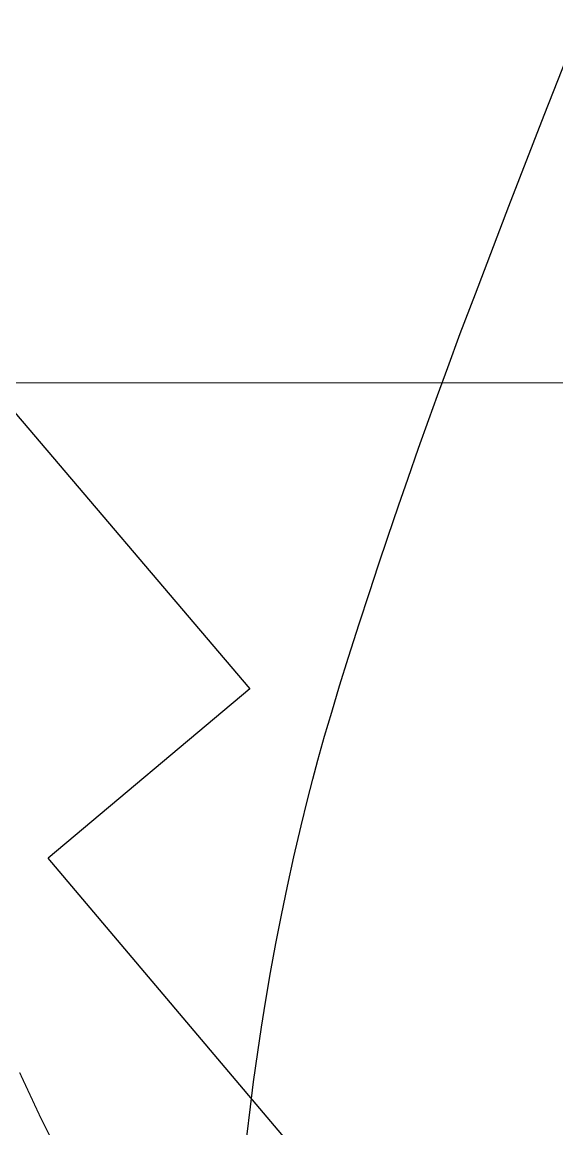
# Model space of a CAD drawing. Header units: millimetres. Extents: x 37412591 to 74834139, y 4258245 to 8527567.
# Drawn here: x 37414650 to 37414832.5, y 4261245.5 to 4261623.1 of the extents above; entities that cross this region are included whole.
import ezdxf

# ---------------------------------------------------------------- set-up
doc = ezdxf.new("R2010")
doc.units = ezdxf.units.MM
doc.layers.add('6号煤底板等高线', color=7, linetype='Continuous')
doc.layers.add('DLSS', color=4, linetype='Continuous')
doc.layers.add('保安煤柱线', color=1, linetype='线圈线（保安煤柱线） ----0-----0----0-----0----0-----0--', lineweight=30)
doc.linetypes.add('FENCELINE1', pattern='A,6.35,-2.54,[133,ltypeshp.shx,S=2.54,R=0,X=-2.54,Y=0],-2.54,25.4', length=36.83)
doc.linetypes.add('线圈线（保安煤柱线） ----0-----0----0-----0----0-----0--', pattern='A,14.5,-2,[133,ltypeshp.shx,S=0.5,R=0,X=0,Y=0],-3,25.4', length=44.9)

msp = doc.modelspace()

# ---------------------------------------------------------------- linework, layer by layer
at = {"linetype": 'ByBlock', "lineweight": 20}
msp.add_line((37416981.26, 4261500, 4910.12), (37412646.51, 4261500, 4910.12), dxfattribs=at)
at = {"layer": '6号煤底板等高线', "elevation": 3681.95}
msp.add_lwpolyline([(37414726.69, 4261242.73), (37414727.91, 4261252.97), (37414729.01, 4261261.49), (37414730.43, 4261271.69), (37414731.71, 4261280.18), (37414733.08, 4261288.67), (37414734.82, 4261298.77), (37414736.65, 4261308.69), (37414738.54, 4261318.37), (37414740.61, 4261328.32), (37414742.78, 4261338.24), (37414745.24, 4261348.86), (37414747.4, 4261357.76), (37414749.18, 4261364.75), (37414750.92, 4261371.25), (37414753.25, 4261379.47), (37414755.66, 4261387.67), (37414758.36, 4261396.62), (37414761.41, 4261406.42), (37414765.02, 4261417.79), (37414768.51, 4261428.52), (37414771.62, 4261437.92), (37414774.77, 4261447.31), (37414778.43, 4261458.03), (37414781.71, 4261467.51), (37414785.29, 4261477.7), (37414788.75, 4261487.46), (37414791.74, 4261495.74), (37414795.25, 4261505.29), (37414799.55, 4261516.81), (37414804.68, 4261530.39), (37414816.12, 4261560.33), (37414828.13, 4261591.31), (37414840.63, 4261623.11)], dxfattribs=at)
at = {"layer": 'DLSS', "linetype": 'Continuous', "elevation": 3568.18, "flags": 128}
for points in [[(37414649.17, 4261264.7, 0.4, 0.4, 0), (37414656.35, 4261249.28, 0.4, 0.4, 0), (37414666.33, 4261229.47, 0.4, 0.4, 0)], [(37414649.18, 4261264.7, 0.4, 0.4, 0), (37414656.36, 4261249.27, 0.4, 0.4, 0), (37414666.34, 4261229.46, 0.4, 0.4, 0)]]:
    msp.add_lwpolyline(points, format="xyseb", dxfattribs=at)
at = {"layer": '保安煤柱线', "color": 1, "linetype": 'FENCELINE1', "lineweight": 30, "ltscale": 2}
for p, q in [((37414560.8, 4261591.67, 3179.09), (37414727.72, 4261395.65, 3179.09)), ((37414727.72, 4261395.65, 3179.09), (37414658.96, 4261337.88, 3179.09)), ((37415087.36, 4260830.8, 3143.95), (37414658.96, 4261337.88, 3179.09))]:
    msp.add_line(p, q, dxfattribs=at)

doc.saveas('drawing.dxf')
